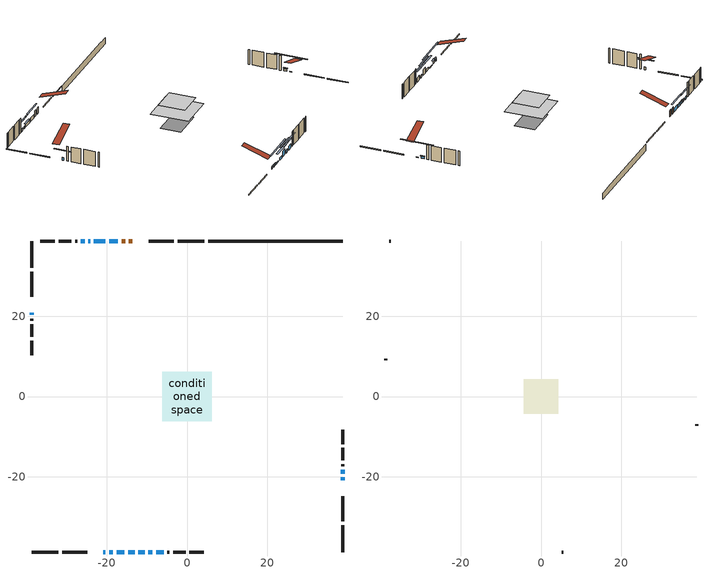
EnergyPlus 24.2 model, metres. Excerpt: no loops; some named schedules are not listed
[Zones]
conditioned space
 floor adiabatic (AdiabaticFloorConstruction): -6.12,-6.12 -6.12,6.12 6.12,6.12 6.12,-6.12 z2.66
 floor foundation (Slab1 construction): -5.11,-3.27 -5.11,3.27 5.11,3.27 5.11,-3.27 z-2.01
 wall outside (RimJoist1 construction): 4.36,38.82 -2.34,38.82 / -38.82,-38.82 -32.12,-38.82 / -38.82,38.82 -38.82,32.12 / 38.82,-38.82 38.82,-32.12 z0.22:0.52
 wall outside (RimJoist2 construction): -3.26,38.82 -9.55,38.82 / -31.19,-38.82 -24.91,-38.82 / -38.82,31.19 -38.82,24.91 / 38.82,-31.19 38.82,-24.91 z0.22:0.52
 wall outside (AdiabaticWallConstruction 1): -13.61,38.82 -14.52,38.82 / -15.45,38.82 -16.31,38.82 z0.22:2.25
 wall outside (AdiabaticWallConstruction): -17.24,38.82 -19.47,38.82 z0.22:1.39; -20.4,38.82 -23.22,38.82 / -24.14,38.82 -24.61,38.82 / -25.53,38.82 -26.5,38.82 / -38.82,20.85 -38.82,20.39 z0.22:1.08; -20.85,-38.82 -20.39,-38.82 z0.22:0.96; -19.46,-38.82 -18.52,-38.82 z0.22:1.04; 38.82,-20.85 38.82,-20.18 z0.22:0.48; -17.59,-38.82 -15.61,-38.82 z0.22:0.47; -14.68,-38.82 -13.1,-38.82 z0.22:1.03; -12.18,-38.82 -10.55,-38.82 z0.22:2.1; -9.62,-38.82 -8.66,-38.82 z0.22:1.11; -7.73,-38.82 -5.85,-38.82 z0.22:1.57; 38.82,-19.26 38.82,-18.34 z0.22:1.01
 wall outside (Wall1 construction): -27.43,38.82 -27.94,38.82 / -4.92,-38.82 -4.4,-38.82 / -38.82,19.46 -38.82,18.94 / 38.82,-17.41 38.82,-16.9 z0.22:5.1
 wall outside (Wall2 construction): -28.87,38.82 -32.03,38.82 / -3.47,-38.82 -0.31,-38.82 / -38.82,18.02 -38.82,14.86 / 38.82,-15.97 38.82,-12.81 z0.22:5.1
 wall outside (Wall3 construction): -32.96,38.82 -36.58,38.82 / 0.61,-38.82 4.23,-38.82 / -38.82,13.93 -38.82,10.31 / 38.82,-11.88 38.82,-8.26 z0.22:5.1
 wall foundation (FoundationWall1 construction): 5.29,38.82,-2.01 5.29,38.82,0.22 35.47,38.82,0.22 35.47,38.82,0.02 38.82,38.82,0.02 38.82,38.82,-2.01
 window (WindowConstruction): -17.24,38.82 -19.47,38.82 z0.22:1.39
 window (WindowConstruction 9): -20.4,38.82 -23.22,38.82 z0.22:1.08
 window (WindowConstruction 10): -20.85,-38.82 -20.39,-38.82 z0.22:0.96
 window (WindowConstruction 11): -19.46,-38.82 -18.52,-38.82 z0.22:1.03
 window (WindowConstruction 12): 38.82,-20.85 38.82,-20.19 z0.22:0.47
 window (WindowConstruction 13): -17.59,-38.82 -15.61,-38.82 z0.22:0.47
 window (WindowConstruction 1): -24.15,38.82 -24.6,38.82 z0.22:1.08
 window (WindowConstruction 2): -25.53,38.82 -26.5,38.82 z0.22:1.08
 window (WindowConstruction 3): -14.68,-38.82 -13.11,-38.82 z0.22:1.03
 window (WindowConstruction 4): -12.18,-38.82 -10.55,-38.82 z0.22:2.1
 window (WindowConstruction 5): -9.62,-38.82 -8.66,-38.82 z0.22:1.11
 window (WindowConstruction 6): -7.73,-38.82 -5.85,-38.82 z0.22:1.57
 window (WindowConstruction 7): -38.82,20.85 -38.82,20.39 z0.22:1.08
 window (WindowConstruction 8): 38.82,-19.26 38.82,-18.34 z0.22:1.01
 door (Door): -13.61,38.82 -14.52,38.82 z0.22:2.25
 door (Door 1): -15.45,38.82 -16.31,38.82 z0.22:2.25
 ceiling adiabatic (AdiabaticFloorConstruction): 6.12,-6.12 6.12,6.12 -6.12,6.12 -6.12,-6.12 z2.66
attic - vented
 floor to conditioned space (Floor1 construction Reversed): -4.29,-4.29 -4.29,4.29 4.29,4.29 4.29,-4.29 z5.1
 wall outside (Wall4 construction): -37.51,38.82 -37.89,38.82 / 5.16,-38.82 5.54,-38.82 / -38.82,9.38 -38.82,9 / 38.82,-7.33 38.82,-6.95 z0.22:5.1
 roof outside (Roof1 construction): -12.68,38.82,5.1 -12.68,30.47,7.88 -10.48,30.47,7.88 -10.48,38.82,5.1; -21.78,-38.82,5.1 -21.78,-30.47,7.88 -23.98,-30.47,7.88 -23.98,-38.82,5.1; -38.82,21.78,5.1 -30.47,21.78,7.88 -30.47,23.98,7.88 -38.82,23.98,5.1; 38.82,-21.78,5.1 30.47,-21.78,7.88 30.47,-23.98,7.88 38.82,-23.98,5.1
shading: -21.91,38.82 -14.8,38.82 -14.8,39.12 -21.91,39.12 z3.83; -23.42,38.82 -20.2,38.82 -20.2,39.23 -23.42,39.23 z1.28; -20.19,-38.82 -21.05,-38.82 -21.05,-39.23 -20.19,-39.23 z1.16; -18.32,-38.82 -19.66,-38.82 -19.66,-39.23 -18.32,-39.23 z1.23; 38.82,-15.23 38.82,-25.81 39.23,-25.81 39.23,-15.23 z5.43; -10.65,-38.82 -22.55,-38.82 -22.55,-39.12 -10.65,-39.12 z5.43; -27.05,38.82 -21.71,38.82 -21.71,39.12 -27.05,39.12 z3.52; -28.94,38.82 -23.09,38.82 -23.09,39.12 -28.94,39.12 z3.52; -10.59,-38.82 -17.2,-38.82 -17.2,-39.23 -10.59,-39.23 z3.55; -8.03,-38.82 -14.7,-38.82 -14.7,-39.12 -8.03,-39.12 z4.62; -6.16,-38.82 -12.12,-38.82 -12.12,-39.12 -6.16,-39.12 z3.61; -3.35,-38.82 -10.23,-38.82 -10.23,-39.12 -3.35,-39.12 z4.07; -38.82,17.87 -38.82,23.37 -39.12,23.37 -39.12,17.87 z3.6; 38.82,-18.16 38.82,-19.44 39.23,-19.44 39.23,-18.16 z1.19
[Building]
Building 1: Terrain=Suburbs
[Site:Location]
Timmins AP_ON: Latitude {deg}=48.57; Longitude {deg}=-81.38; Time Zone {hr}=-5; Elevation {m}=295; Keep Site Location Information=Yes
[Site:GroundTemperature:Shallow]
-4.08336, -6.83505, -7.05541, -5.74959, -0.50746, 4.71025, 9.23373, 12.0992, 12.3427, 10.0121, 5.60395, 0.54629
[Site:WaterMainsTemperature]
Calculation Method=Schedule; Temperature Schedule=mains temperature schedule
[Material] Roughness=Rough; Thermal Absorptance=0.9
Name | Thickness {m} | Conductivity {W/m-K} | Density {kg/m3} | Specific Heat {J/kg-K} | Solar Absorptance | Visible Absorptance
asphalt or fiberglass shingles | 0.00635 | 0.162714 | 1121.4 | 1465.45 | 0.4 | 0.4
ceiling loosefill ins | 0.338667 | 0.0480833 | 16.02 | 1046.75 | 0.7 | 0.7
ceiling stud and cavity | 0.1397 | 0.167731 | 65.682 | 1177.47 | 0.7 | 0.7
concrete 4.0 in. | 0.1016 | 1.803125 | 2242.8 | 837.4 | 0.7 | 0.7
concrete 8.0 in. | 0.2032 | 1.803125 | 2242.8 | 837.4 | 0.7 | 0.7
door material | 0.04445 | 0.053851 | 512.64 | 1214.23 | 0.7 | 0.7
exterior vertical ins | 0.0416097 | 0.029427 | 32.04 | 1214.23 | 0.7 | 0.7
floor covering | 0.0127 | 0.0433444 | 54.468 | 1339.84 | 0.6 | 0.6
floor rigid ins; wall rigid ins | 0.512978 | 0.029427 | 32.04 | 1214.23 | 0.7 | 0.7
floor stud and cavity | 0.1397 | 1.75129 | 37.0049 | 1207.88 | 0.7 | 0.7
furniture material conditioned space 1 | 0.1524 | 0.115458 | 640.8 | 1214.23 | 0.6 | 0.6
gypsum board | 0.0127 | 0.160291 | 801 | 837.4 | 0.6 | 0.6
gypsum board 1 | 0.0127 | 0.160291 | 801 | 837.4 | 0.7 | 0.7
osb sheathing 0.5 in. | 0.0127 | 0.115458 | 512.64 | 1214.23 | 0.7 | 0.7
osb sheathing 0.75 in. | 0.01905 | 0.115458 | 512.64 | 1214.23 | 0.7 | 0.7
osb sheathing 2.0 in. | 0.0508 | 0.115458 | 512.64 | 1214.23 | 0.7 | 0.7
rim joist stud and cavity | 0.0508 | 0.0451784 | 125.044 | 1163.47 | 0.6 | 0.6
rim joist stud and cavity 1 | 0.0508 | 0.044277 | 125.044 | 1163.47 | 0.6 | 0.6
wall stud and cavity | 0.1397 | 0.0968724 | 139.0536 | 1170.24 | 0.7 | 0.7
wall stud and cavity 1 | 0.1397 | 0.0940029 | 139.0536 | 1170.24 | 0.7 | 0.7
wall stud and cavity 2 | 0.1397 | 0.0942262 | 139.0536 | 1170.24 | 0.7 | 0.7
wall stud and cavity 3 | 0.0889 | 6.1454 | 50.32683 | 1063.81 | 0.6 | 0.6
wall stud and cavity 4 | 0.0889 | 0.380278 | 52.3479 | 1209.89 | 0.7 | 0.7
wall stud and cavity 5 | 0.0889 | 0.391764 | 83.0341 | 1211.67 | 0.7 | 0.7
wood siding | 0.0254 | 0.102417 | 544.68 | 1172.36 | 0.4 | 0.4
wood siding 1 | 0.00254 | 0.102417 | 544.68 | 1172.36 | 0.4 | 0.4
wood siding 2; wood siding 3; wood siding 4 | 0.0254 | 0.102417 | 544.68 | 1172.36 | 0.7 | 0.7
[WindowMaterial:SimpleGlazingSystem]
Name | U-Factor {W/m2-K} | Solar Heat Gain Coefficient
WindowMaterial | 1.94585 | 0.59
WindowMaterial 1 | 2.19057 | 0.42
WindowMaterial 10 | 2.140606 | 0.47
WindowMaterial 11 | 2.71636 | 0.29
WindowMaterial 2 | 2.056 | 0.52
WindowMaterial 3 | 2.06225 | 0.52
WindowMaterial 4 | 3.38636 | 0.63
WindowMaterial 5 | 2.052597 | 0.52
WindowMaterial 6 | 2.17354 | 0.57
WindowMaterial 7 | 2.14969 | 0.46
WindowMaterial 8 | 2.13322 | 0.47
WindowMaterial 9 | 2.20761 | 0.41
[Construction]
AdiabaticFloorConstruction: floor stud and cavity, floor rigid ins, osb sheathing 0.75 in., floor covering
AdiabaticWallConstruction: wood siding 3, wall rigid ins, wall stud and cavity 4, gypsum board
AdiabaticWallConstruction 1: wood siding 4, wall rigid ins, wall stud and cavity 4, gypsum board
Door; Door 1: door material
Floor1 construction Reversed: gypsum board, ceiling stud and cavity, ceiling loosefill ins
FoundationWall1 construction: concrete 8.0 in., gypsum board 1
furniture construction conditioned space 1: furniture material conditioned space 1
PartitionWallConstruction: gypsum board, wall stud and cavity 5, gypsum board
RimJoist1 construction: wood siding 2, osb sheathing 2.0 in., rim joist stud and cavity
RimJoist2 construction: wood siding 2, osb sheathing 2.0 in., rim joist stud and cavity 1
Roof1 construction: asphalt or fiberglass shingles
Slab1 construction: concrete 4.0 in.
Wall1 construction: wood siding, osb sheathing 0.5 in., wall stud and cavity, gypsum board
Wall2 construction: wood siding, osb sheathing 0.5 in., wall stud and cavity 1, gypsum board
Wall3 construction: wood siding, osb sheathing 0.5 in., wall stud and cavity 2, gypsum board
Wall4 construction: wood siding 1, wall stud and cavity 3
WindowConstruction: WindowMaterial
WindowConstruction 1; WindowConstruction 7: WindowMaterial 1
WindowConstruction 10: WindowMaterial 9
WindowConstruction 11: WindowMaterial 10
WindowConstruction 12; WindowConstruction 13: WindowMaterial 11
WindowConstruction 2: WindowMaterial 2
WindowConstruction 3: WindowMaterial 3
WindowConstruction 4: WindowMaterial 4
WindowConstruction 5: WindowMaterial 5
WindowConstruction 6: WindowMaterial 6
WindowConstruction 8: WindowMaterial 7
WindowConstruction 9: WindowMaterial 8
[Zone] Multiplier=1; Part of Total Floor Area=Yes
Name | Volume {m3}
attic - vented | 33.2651
conditioned space | 539.9
[Space]
Name | Zone | Volume {m3}
attic - vented 1 | attic - vented | 33.2651
conditioned space 1 | conditioned space | 539.9
[ZoneInfiltration:EffectiveLeakageArea]
infil attic - vented 1: Zone or Space=attic - vented 1; Schedule=Always On Discrete; Effective Air Leakage Area {cm2}=2675.64; Stack Coefficient=0.000532785; Wind Coefficient=1.55954e-05
[ZoneMixing]
whole house fan mix: Zone or Space=attic - vented; Schedule=Always On Continuous; Design Flow Rate Calculation Method=Flow/Zone; Design Flow Rate {m3/s}=0; Source Zone or Space=conditioned space
[SurfaceProperty:ExposedFoundationPerimeter]
Slab1: Exposed Perimeter Calculation Method=TotalExposedPerimeter; Total Exposed Perimeter {m}=33.529
[InternalMass] Zone or ZoneList=conditioned space; Space or SpaceList=conditioned space 1
Name | Construction | Surface Area {m2}
furniture mass conditioned space 1 | furniture construction conditioned space 1 | 86.7603
partition wall mass | PartitionWallConstruction | 216.901
[Lights]
interior lighting: Zone or ZoneList or Space or SpaceList=conditioned space 1; Schedule=interior lighting schedule; Design Level Calculation Method=LightingLevel; Lighting Level {W}=343.2; Return Air Fraction=0; Fraction Radiant=0.6; Fraction Visible=0.2; Fraction Replaceable=1
[People]
occupants: Zone or ZoneList or Space or SpaceList=conditioned space 1; Number of People Schedule=occupants schedule; Number of People Calculation Method=People; Number of People=3; Fraction Radiant=0.314171; Sensible Heat Fraction=0.56303; Activity Level Schedule=occupants activity schedule; Carbon Dioxide Generation Rate {m3/s-W}=0; Enable ASHRAE 55 Comfort Warnings=No; Mean Radiant Temperature Calculation Type=EnclosureAveraged
[ElectricEquipment] Zone or ZoneList or Space or SpaceList=conditioned space 1; Design Level Calculation Method=EquipmentLevel
Name | Schedule | Design Level {W} | Fraction Latent | Fraction Radiant | Fraction Lost
clothes dryer | clothes dryer schedule | 140.772 | 0.015 | 0.081 | 0.85
clothes washer | clothes washer schedule | 32.1985 | 0.03 | 0.162 | 0.7
cooking range | cooking range schedule | 215.147 | 0.08 | 0.432 | 0.2
dishwasher | dishwasher schedule | 66.8632 | 0.3 | 0.18 | 0.4
fridge | fridge schedule | 72.9452 | 0 | 0.6 | 0
mech vent bath fan 0 | mech vent bath fan 0 schedule | 50.2 | 0 | 0 | 1
mech vent bath fan 1 | mech vent bath fan 1 schedule | 50.2 | 0 | 0 | 1
mech vent house fan | mech vent house fan schedule | 0 | 0 | 0 | 1
mech vent house fan cfis | mech vent house fan cfis schedule | 0 | 0 | 0 | 0
misc plug loads | misc plug loads schedule | 494.7 | 0.045 | 0.513 | 0.1
whole house fan | Always On Discrete | 0 | 0 | 0 | 1
[OtherEquipment] Zone or ZoneList or Space or SpaceList=conditioned space 1; Design Level Calculation Method=EquipmentLevel
Name | Fuel Type | Schedule | Design Level {W} | Fraction Latent | Fraction Radiant | Fraction Lost
clothes dryer 1 | Electricity | clothes dryer schedule | 0 | 0.015 | 0.081 | 0.85
cooking range 1 | Electricity | cooking range schedule | 0 | 0.08 | 0.432 | 0.2
general water use latent | None | general water use schedule | 62.594 | 1 | 0 | 0
general water use sensible | None | general water use schedule | -61.6891 | 0 | 0.6 | 0
mech vent house fan latent load | None | Always On Discrete | 0 | 1 | 0 | 0
mech vent house fan sensible load | None | Always On Discrete | 0 | 0 | 0 | 0
water heater energy adjustment1 | NaturalGas | Always On Discrete | 0.01 | 0 | 0 | 1
[ZoneInfiltration:DesignFlowRate] Zone or ZoneList or Space or SpaceList=conditioned space 1; Schedule=Always On Discrete; Design Flow Rate Calculation Method=Flow/Zone; Design Flow Rate {m3/s}=0
infil flow; natural vent flow; whole house fan flow
[Foundation:Kiva]
Foundation Kiva 1: Initial Indoor Air Temperature {C}=18; Wall Height Above Grade {m}=0.220005; Wall Depth Below Slab {m}=0.2032; Custom Block Material Name 1=exterior vertical ins; Custom Block Depth 1 {m}=2.23001; Custom Block X Position 1 {m}=0.2159; Custom Block Z Position 1 {m}=0
[Foundation:Kiva:Settings]
Soil Conductivity {W/m-K}=0.849921; Soil Density {kg/m3}=1842.3; Soil Specific Heat {J/kg-K}=418.7; Ground Solar Absorptivity=0.9; Ground Thermal Absorptivity=0.9; Ground Surface Roughness {m}=0.03; Far-Field Width {m}=40; Deep-Ground Boundary Condition=ZeroFlux; Deep-Ground Depth {m}=40; Minimum Cell Dimension {m}=0.2; Maximum Cell Growth Coefficient=3; Simulation Timestep=Timestep
[Exterior:Lights]
exterior lighting: Schedule=exterior lighting schedule; Design Level {W}=75.6
[Schedule:Constant]
Name | Hourly Value
Always On Continuous; mech vent house fan schedule; mech vent house fan cfis schedule; Always On Discrete | 1
occupants activity schedule | 117.228
fridge schedule | 0
[Schedule:Week:Daily]
interior lighting schedule Week Rule - Jan1-Jan27: interior lighting schedule day, interior lighting schedule day, interior lighting schedule day, interior lighting schedule day, interior lighting schedule day, interior lighting schedule day, interior lighting schedule day, interior lighting schedule default day, interior lighting schedule default day, interior lighting schedule default day, interior lighting schedule default day, interior lighting schedule default day
interior lighting schedule Week Rule - Jan28-Feb3: interior lighting schedule day, interior lighting schedule day, interior lighting schedule day, interior lighting schedule day, interior lighting schedule day 1, interior lighting schedule day 1, interior lighting schedule day 1, interior lighting schedule default day, interior lighting schedule default day, interior lighting schedule default day, interior lighting schedule default day, interior lighting schedule default day
interior lighting schedule Week Rule - Feb4-Feb24: interior lighting schedule day 1, interior lighting schedule day 1, interior lighting schedule day 1, interior lighting schedule day 1, interior lighting schedule day 1, interior lighting schedule day 1, interior lighting schedule day 1, interior lighting schedule default day, interior lighting schedule default day, interior lighting schedule default day, interior lighting schedule default day, interior lighting schedule default day
interior lighting schedule Week Rule - Feb25-Mar3: interior lighting schedule day 1, interior lighting schedule day 1, interior lighting schedule day 1, interior lighting schedule day 1, interior lighting schedule day 2, interior lighting schedule day 2, interior lighting schedule day 2, interior lighting schedule default day, interior lighting schedule default day, interior lighting schedule default day, interior lighting schedule default day, interior lighting schedule default day
interior lighting schedule Week Rule - Mar4-Mar31: interior lighting schedule day 2, interior lighting schedule day 2, interior lighting schedule day 2, interior lighting schedule day 2, interior lighting schedule day 2, interior lighting schedule day 2, interior lighting schedule day 2, interior lighting schedule default day, interior lighting schedule default day, interior lighting schedule default day, interior lighting schedule default day, interior lighting schedule default day
interior lighting schedule Week Rule - Apr1-Apr28: interior lighting schedule day 3, interior lighting schedule day 3, interior lighting schedule day 3, interior lighting schedule day 3, interior lighting schedule day 3, interior lighting schedule day 3, interior lighting schedule day 3, interior lighting schedule default day, interior lighting schedule default day, interior lighting schedule default day, interior lighting schedule default day, interior lighting schedule default day
interior lighting schedule Week Rule - Apr29-May5: interior lighting schedule day 3, interior lighting schedule day 3, interior lighting schedule day 4, interior lighting schedule day 4, interior lighting schedule day 4, interior lighting schedule day 4, interior lighting schedule day 4, interior lighting schedule default day, interior lighting schedule default day, interior lighting schedule default day, interior lighting schedule default day, interior lighting schedule default day
interior lighting schedule Week Rule - May6-May26: interior lighting schedule day 4, interior lighting schedule day 4, interior lighting schedule day 4, interior lighting schedule day 4, interior lighting schedule day 4, interior lighting schedule day 4, interior lighting schedule day 4, interior lighting schedule default day, interior lighting schedule default day, interior lighting schedule default day, interior lighting schedule default day, interior lighting schedule default day
interior lighting schedule Week Rule - May27-Jun2: interior lighting schedule day 4, interior lighting schedule day 4, interior lighting schedule day 4, interior lighting schedule day 4, interior lighting schedule day 4, interior lighting schedule day 5, interior lighting schedule day 5, interior lighting schedule default day, interior lighting schedule default day, interior lighting schedule default day, interior lighting schedule default day, interior lighting schedule default day
interior lighting schedule Week Rule - Jun3-Jun30: interior lighting schedule day 5, interior lighting schedule day 5, interior lighting schedule day 5, interior lighting schedule day 5, interior lighting schedule day 5, interior lighting schedule day 5, interior lighting schedule day 5, interior lighting schedule default day, interior lighting schedule default day, interior lighting schedule default day, interior lighting schedule default day, interior lighting schedule default day
interior lighting schedule Week Rule - Jul1-Jul28: interior lighting schedule day 6, interior lighting schedule day 6, interior lighting schedule day 6, interior lighting schedule day 6, interior lighting schedule day 6, interior lighting schedule day 6, interior lighting schedule day 6, interior lighting schedule default day, interior lighting schedule default day, interior lighting schedule default day, interior lighting schedule default day, interior lighting schedule default day
interior lighting schedule Week Rule - Jul29-Aug4: interior lighting schedule day 6, interior lighting schedule day 6, interior lighting schedule day 6, interior lighting schedule day 7, interior lighting schedule day 7, interior lighting schedule day 7, interior lighting schedule day 7, interior lighting schedule default day, interior lighting schedule default day, interior lighting schedule default day, interior lighting schedule default day, interior lighting schedule default day
interior lighting schedule Week Rule - Aug5-Aug25: interior lighting schedule day 7, interior lighting schedule day 7, interior lighting schedule day 7, interior lighting schedule day 7, interior lighting schedule day 7, interior lighting schedule day 7, interior lighting schedule day 7, interior lighting schedule default day, interior lighting schedule default day, interior lighting schedule default day, interior lighting schedule default day, interior lighting schedule default day
interior lighting schedule Week Rule - Aug26-Sep1: interior lighting schedule day 7, interior lighting schedule day 7, interior lighting schedule day 7, interior lighting schedule day 7, interior lighting schedule day 7, interior lighting schedule day 7, interior lighting schedule day 8, interior lighting schedule default day, interior lighting schedule default day, interior lighting schedule default day, interior lighting schedule default day, interior lighting schedule default day
interior lighting schedule Week Rule - Sep2-Sep29: interior lighting schedule day 8, interior lighting schedule day 8, interior lighting schedule day 8, interior lighting schedule day 8, interior lighting schedule day 8, interior lighting schedule day 8, interior lighting schedule day 8, interior lighting schedule default day, interior lighting schedule default day, interior lighting schedule default day, interior lighting schedule default day, interior lighting schedule default day
interior lighting schedule Week Rule - Sep30-Oct6: interior lighting schedule day 8, interior lighting schedule day 9, interior lighting schedule day 9, interior lighting schedule day 9, interior lighting schedule day 9, interior lighting schedule day 9, interior lighting schedule day 9, interior lighting schedule default day, interior lighting schedule default day, interior lighting schedule default day, interior lighting schedule default day, interior lighting schedule default day
interior lighting schedule Week Rule - Oct7-Oct27: interior lighting schedule day 9, interior lighting schedule day 9, interior lighting schedule day 9, interior lighting schedule day 9, interior lighting schedule day 9, interior lighting schedule day 9, interior lighting schedule day 9, interior lighting schedule default day, interior lighting schedule default day, interior lighting schedule default day, interior lighting schedule default day, interior lighting schedule default day
interior lighting schedule Week Rule - Oct28-Nov3: interior lighting schedule day 9, interior lighting schedule day 9, interior lighting schedule day 9, interior lighting schedule day 9, interior lighting schedule day 10, interior lighting schedule day 10, interior lighting schedule day 10, interior lighting schedule default day, interior lighting schedule default day, interior lighting schedule default day, interior lighting schedule default day, interior lighting schedule default day
interior lighting schedule Week Rule - Nov4-Nov24: interior lighting schedule day 10, interior lighting schedule day 10, interior lighting schedule day 10, interior lighting schedule day 10, interior lighting schedule day 10, interior lighting schedule day 10, interior lighting schedule day 10, interior lighting schedule default day, interior lighting schedule default day, interior lighting schedule default day, interior lighting schedule default day, interior lighting schedule default day
interior lighting schedule Week Rule - Nov25-Dec1: interior lighting schedule day 10, interior lighting schedule day 10, interior lighting schedule day 10, interior lighting schedule day 10, interior lighting schedule day 10, interior lighting schedule day 10, interior lighting schedule day 11, interior lighting schedule default day, interior lighting schedule default day, interior lighting schedule default day, interior lighting schedule default day, interior lighting schedule default day
interior lighting schedule Week Rule - Dec2-Dec31: interior lighting schedule day 11, interior lighting schedule day 11, interior lighting schedule day 11, interior lighting schedule day 11, interior lighting schedule day 11, interior lighting schedule day 11, interior lighting schedule day 11, interior lighting schedule default day, interior lighting schedule default day, interior lighting schedule default day, interior lighting schedule default day, interior lighting schedule default day
occupants schedule Week Rule - Jan1-Dec31: occupants schedule day, occupants schedule day, occupants schedule day, occupants schedule day, occupants schedule day, occupants schedule day, occupants schedule day, occupants schedule default day, occupants schedule default day, occupants schedule default day, occupants schedule default day, occupants schedule default day
clothes dryer schedule Week Rule - Jan1-Dec31: clothes dryer schedule day, clothes dryer schedule day, clothes dryer schedule day, clothes dryer schedule day, clothes dryer schedule day, clothes dryer schedule day, clothes dryer schedule day, clothes dryer schedule default day, clothes dryer schedule default day, clothes dryer schedule default day, clothes dryer schedule default day, clothes dryer schedule default day
clothes washer schedule Week Rule - Jan1-Dec31: clothes washer schedule day, clothes washer schedule day, clothes washer schedule day, clothes washer schedule day, clothes washer schedule day, clothes washer schedule day, clothes washer schedule day, clothes washer schedule default day, clothes washer schedule default day, clothes washer schedule default day, clothes washer schedule default day, clothes washer schedule default day
cooking range schedule Week Rule - Jan1-Dec31: cooking range schedule day, cooking range schedule day, cooking range schedule day, cooking range schedule day, cooking range schedule day, cooking range schedule day, cooking range schedule day, cooking range schedule default day, cooking range schedule default day, cooking range schedule default day, cooking range schedule default day, cooking range schedule default day
dishwasher schedule Week Rule - Jan1-Dec31: dishwasher schedule day, dishwasher schedule day, dishwasher schedule day, dishwasher schedule day, dishwasher schedule day, dishwasher schedule day, dishwasher schedule day, dishwasher schedule default day, dishwasher schedule default day, dishwasher schedule default day, dishwasher schedule default day, dishwasher schedule default day
mech vent bath fan 0 schedule Week Rule - Jan1-Dec31: mech vent bath fan 0 schedule day, mech vent bath fan 0 schedule day, mech vent bath fan 0 schedule day, mech vent bath fan 0 schedule day, mech vent bath fan 0 schedule day, mech vent bath fan 0 schedule day, mech vent bath fan 0 schedule day, mech vent bath fan 0 schedule default day, mech vent bath fan 0 schedule default day, mech vent bath fan 0 schedule default day, mech vent bath fan 0 schedule default day, mech vent bath fan 0 schedule default day
mech vent bath fan 1 schedule Week Rule - Jan1-Dec31: mech vent bath fan 1 schedule day, mech vent bath fan 1 schedule day, mech vent bath fan 1 schedule day, mech vent bath fan 1 schedule day, mech vent bath fan 1 schedule day, mech vent bath fan 1 schedule day, mech vent bath fan 1 schedule day, mech vent bath fan 1 schedule default day, mech vent bath fan 1 schedule default day, mech vent bath fan 1 schedule default day, mech vent bath fan 1 schedule default day, mech vent bath fan 1 schedule default day
misc plug loads schedule Week Rule - Jan1-Dec31: misc plug loads schedule day, misc plug loads schedule day, misc plug loads schedule day, misc plug loads schedule day, misc plug loads schedule day, misc plug loads schedule day, misc plug loads schedule day, misc plug loads schedule default day, misc plug loads schedule default day, misc plug loads schedule default day, misc plug loads schedule default day, misc plug loads schedule default day
general water use schedule Week Rule - Jan1-Dec31: general water use schedule day, general water use schedule day, general water use schedule day, general water use schedule day, general water use schedule day, general water use schedule day, general water use schedule day, general water use schedule default day, general water use schedule default day, general water use schedule default day, general water use schedule default day, general water use schedule default day
exterior lighting schedule Week Rule - Jan1-Jan27: exterior lighting schedule day, exterior lighting schedule day, exterior lighting schedule day, exterior lighting schedule day, exterior lighting schedule day, exterior lighting schedule day, exterior lighting schedule day, exterior lighting schedule default day, exterior lighting schedule default day, exterior lighting schedule default day, exterior lighting schedule default day, exterior lighting schedule default day
exterior lighting schedule Week Rule - Jan28-Feb3: exterior lighting schedule day, exterior lighting schedule day, exterior lighting schedule day, exterior lighting schedule day, exterior lighting schedule day 1, exterior lighting schedule day 1, exterior lighting schedule day 1, exterior lighting schedule default day, exterior lighting schedule default day, exterior lighting schedule default day, exterior lighting schedule default day, exterior lighting schedule default day
exterior lighting schedule Week Rule - Feb4-Feb24: exterior lighting schedule day 1, exterior lighting schedule day 1, exterior lighting schedule day 1, exterior lighting schedule day 1, exterior lighting schedule day 1, exterior lighting schedule day 1, exterior lighting schedule day 1, exterior lighting schedule default day, exterior lighting schedule default day, exterior lighting schedule default day, exterior lighting schedule default day, exterior lighting schedule default day
exterior lighting schedule Week Rule - Feb25-Mar3: exterior lighting schedule day 1, exterior lighting schedule day 1, exterior lighting schedule day 1, exterior lighting schedule day 1, exterior lighting schedule day 2, exterior lighting schedule day 2, exterior lighting schedule day 2, exterior lighting schedule default day, exterior lighting schedule default day, exterior lighting schedule default day, exterior lighting schedule default day, exterior lighting schedule default day
exterior lighting schedule Week Rule - Mar4-Mar31: exterior lighting schedule day 2, exterior lighting schedule day 2, exterior lighting schedule day 2, exterior lighting schedule day 2, exterior lighting schedule day 2, exterior lighting schedule day 2, exterior lighting schedule day 2, exterior lighting schedule default day, exterior lighting schedule default day, exterior lighting schedule default day, exterior lighting schedule default day, exterior lighting schedule default day
exterior lighting schedule Week Rule - Apr1-Apr28: exterior lighting schedule day 3, exterior lighting schedule day 3, exterior lighting schedule day 3, exterior lighting schedule day 3, exterior lighting schedule day 3, exterior lighting schedule day 3, exterior lighting schedule day 3, exterior lighting schedule default day, exterior lighting schedule default day, exterior lighting schedule default day, exterior lighting schedule default day, exterior lighting schedule default day
exterior lighting schedule Week Rule - Apr29-May5: exterior lighting schedule day 3, exterior lighting schedule day 3, exterior lighting schedule day 4, exterior lighting schedule day 4, exterior lighting schedule day 4, exterior lighting schedule day 4, exterior lighting schedule day 4, exterior lighting schedule default day, exterior lighting schedule default day, exterior lighting schedule default day, exterior lighting schedule default day, exterior lighting schedule default day
exterior lighting schedule Week Rule - May6-May26: exterior lighting schedule day 4, exterior lighting schedule day 4, exterior lighting schedule day 4, exterior lighting schedule day 4, exterior lighting schedule day 4, exterior lighting schedule day 4, exterior lighting schedule day 4, exterior lighting schedule default day, exterior lighting schedule default day, exterior lighting schedule default day, exterior lighting schedule default day, exterior lighting schedule default day
exterior lighting schedule Week Rule - May27-Jun2: exterior lighting schedule day 4, exterior lighting schedule day 4, exterior lighting schedule day 4, exterior lighting schedule day 4, exterior lighting schedule day 4, exterior lighting schedule day 5, exterior lighting schedule day 5, exterior lighting schedule default day, exterior lighting schedule default day, exterior lighting schedule default day, exterior lighting schedule default day, exterior lighting schedule default day
exterior lighting schedule Week Rule - Jun3-Jun30: exterior lighting schedule day 5, exterior lighting schedule day 5, exterior lighting schedule day 5, exterior lighting schedule day 5, exterior lighting schedule day 5, exterior lighting schedule day 5, exterior lighting schedule day 5, exterior lighting schedule default day, exterior lighting schedule default day, exterior lighting schedule default day, exterior lighting schedule default day, exterior lighting schedule default day
exterior lighting schedule Week Rule - Jul1-Jul28: exterior lighting schedule day 6, exterior lighting schedule day 6, exterior lighting schedule day 6, exterior lighting schedule day 6, exterior lighting schedule day 6, exterior lighting schedule day 6, exterior lighting schedule day 6, exterior lighting schedule default day, exterior lighting schedule default day, exterior lighting schedule default day, exterior lighting schedule default day, exterior lighting schedule default day
exterior lighting schedule Week Rule - Jul29-Aug4: exterior lighting schedule day 6, exterior lighting schedule day 6, exterior lighting schedule day 6, exterior lighting schedule day 7, exterior lighting schedule day 7, exterior lighting schedule day 7, exterior lighting schedule day 7, exterior lighting schedule default day, exterior lighting schedule default day, exterior lighting schedule default day, exterior lighting schedule default day, exterior lighting schedule default day
exterior lighting schedule Week Rule - Aug5-Aug25: exterior lighting schedule day 7, exterior lighting schedule day 7, exterior lighting schedule day 7, exterior lighting schedule day 7, exterior lighting schedule day 7, exterior lighting schedule day 7, exterior lighting schedule day 7, exterior lighting schedule default day, exterior lighting schedule default day, exterior lighting schedule default day, exterior lighting schedule default day, exterior lighting schedule default day
exterior lighting schedule Week Rule - Aug26-Sep1: exterior lighting schedule day 7, exterior lighting schedule day 7, exterior lighting schedule day 7, exterior lighting schedule day 7, exterior lighting schedule day 7, exterior lighting schedule day 7, exterior lighting schedule day 8, exterior lighting schedule default day, exterior lighting schedule default day, exterior lighting schedule default day, exterior lighting schedule default day, exterior lighting schedule default day
[Schedule:Year]
interior lighting schedule: interior lighting schedule Week Rule - Jan1-Jan27, 1, 1, 1, 27, interior lighting schedule Week Rule - Jan28-Feb3, 1, 28, 2, 3, interior lighting schedule Week Rule - Feb4-Feb24, 2, 4, 2, 24, interior lighting schedule Week Rule - Feb25-Mar3, 2, 25, 3, 3, interior lighting schedule Week Rule - Mar4-Mar31, 3, 4, 3, 31, interior lighting schedule Week Rule - Apr1-Apr28, 4, 1, 4, 28, interior lighting schedule Week Rule - Apr29-May5, 4, 29, 5, 5, interior lighting schedule Week Rule - May6-May26, 5, 6, 5, 26, interior lighting schedule Week Rule - May27-Jun2, 5, 27, 6, 2, interior lighting schedule Week Rule - Jun3-Jun30, 6, 3, 6, 30, interior lighting schedule Week Rule - Jul1-Jul28, 7, 1, 7, 28, interior lighting schedule Week Rule - Jul29-Aug4, 7, 29, 8, 4, interior lighting schedule Week Rule - Aug5-Aug25, 8, 5, 8, 25, interior lighting schedule Week Rule - Aug26-Sep1, 8, 26, 9, 1, interior lighting schedule Week Rule - Sep2-Sep29, 9, 2, 9, 29, interior lighting schedule Week Rule - Sep30-Oct6, 9, 30, 10, 6, interior lighting schedule Week Rule - Oct7-Oct27, 10, 7, 10, 27, interior lighting schedule Week Rule - Oct28-Nov3, 10, 28, 11, 3, interior lighting schedule Week Rule - Nov4-Nov24, 11, 4, 11, 24, interior lighting schedule Week Rule - Nov25-Dec1, 11, 25, 12, 1, interior lighting schedule Week Rule - Dec2-Dec31, 12, 2, 12, 31
occupants schedule: occupants schedule Week Rule - Jan1-Dec31, 1, 1, 12, 31
clothes dryer schedule: clothes dryer schedule Week Rule - Jan1-Dec31, 1, 1, 12, 31
clothes washer schedule: clothes washer schedule Week Rule - Jan1-Dec31, 1, 1, 12, 31
cooking range schedule: cooking range schedule Week Rule - Jan1-Dec31, 1, 1, 12, 31
dishwasher schedule: dishwasher schedule Week Rule - Jan1-Dec31, 1, 1, 12, 31
mech vent bath fan 0 schedule: mech vent bath fan 0 schedule Week Rule - Jan1-Dec31, 1, 1, 12, 31
mech vent bath fan 1 schedule: mech vent bath fan 1 schedule Week Rule - Jan1-Dec31, 1, 1, 12, 31
misc plug loads schedule: misc plug loads schedule Week Rule - Jan1-Dec31, 1, 1, 12, 31
general water use schedule: general water use schedule Week Rule - Jan1-Dec31, 1, 1, 12, 31
exterior lighting schedule: exterior lighting schedule Week Rule - Jan1-Jan27, 1, 1, 1, 27, exterior lighting schedule Week Rule - Jan28-Feb3, 1, 28, 2, 3, exterior lighting schedule Week Rule - Feb4-Feb24, 2, 4, 2, 24, exterior lighting schedule Week Rule - Feb25-Mar3, 2, 25, 3, 3, exterior lighting schedule Week Rule - Mar4-Mar31, 3, 4, 3, 31, exterior lighting schedule Week Rule - Apr1-Apr28, 4, 1, 4, 28, exterior lighting schedule Week Rule - Apr29-May5, 4, 29, 5, 5, exterior lighting schedule Week Rule - May6-May26, 5, 6, 5, 26, exterior lighting schedule Week Rule - May27-Jun2, 5, 27, 6, 2, exterior lighting schedule Week Rule - Jun3-Jun30, 6, 3, 6, 30, exterior lighting schedule Week Rule - Jul1-Jul28, 7, 1, 7, 28, exterior lighting schedule Week Rule - Jul29-Aug4, 7, 29, 8, 4, exterior lighting schedule Week Rule - Aug5-Aug25, 8, 5, 8, 25, exterior lighting schedule Week Rule - Aug26-Sep1, 8, 26, 9, 1, exterior lighting schedule Week Rule - Sep2-Sep29, 9, 2, 9, 29, exterior lighting schedule Week Rule - Sep30-Oct6, 9, 30, 10, 6, exterior lighting schedule Week Rule - Oct7-Oct27, 10, 7, 10, 27, exterior lighting schedule Week Rule - Oct28-Nov3, 10, 28, 11, 3, exterior lighting schedule Week Rule - Nov4-Nov24, 11, 4, 11, 24, exterior lighting schedule Week Rule - Nov25-Dec1, 11, 25, 12, 1, exterior lighting schedule Week Rule - Dec2-Dec31, 12, 2, 12, 31
[Schedule:Compact]
mains temperature schedule: Through: 01/01, For: AllDays, Until: 24:00, 2.53056, Through: 01/02, For: AllDays, Until: 24:00, 2.44778, Through: 01/03, For: AllDays, Until: 24:00, 2.36611, Through: 01/04, For: AllDays, Until: 24:00, 2.28556, Through: 01/05, For: AllDays, Until: 24:00, 2.20611, Through: 01/06, For: AllDays, Until: 24:00, 2.12778, Through: 01/07, For: AllDays, Until: 24:00, 2.05056, Through: 01/08, For: AllDays, Until: 24:00, 1.97444, Through: 01/09, For: AllDays, Until: 24:00, 1.89889, Through: 01/10, For: AllDays, Until: 24:00, 1.825, Through: 01/11, For: AllDays, Until: 24:00, 1.75222, Through: 01/12, For: AllDays, Until: 24:00, 1.68056, Through: 01/13, For: AllDays, Until: 24:00, 1.61056, Through: 01/14, For: AllDays, Until: 24:00, 1.54167, Through: 01/15, For: AllDays, Until: 24:00, 1.47333, Through: 01/16, For: AllDays, Until: 24:00, 1.40722, Through: 01/17, For: AllDays, Until: 24:00, 1.34167, Through: 01/18, For: AllDays, Until: 24:00, 1.27778, Through: 01/19, For: AllDays, Until: 24:00, 1.21556, Through: 01/20, For: AllDays, Until: 24:00, 1.15444, Through: 01/21, For: AllDays, Until: 24:00, 1.09444, Through: 01/22, For: AllDays, Until: 24:00, 1.03611, Through: 01/23, For: AllDays, Until: 24:00, 0.978889, Through: 01/24, For: AllDays, Until: 24:00, 0.923333, Through: 01/25, For: AllDays, Until: 24:00, 0.869444, Through: 01/26, For: AllDays, Until: 24:00, 0.816667, Through: 01/27, For: AllDays, Until: 24:00, 0.765556, Through: 01/28, For: AllDays, Until: 24:00, 0.715556, Through: 01/29, For: AllDays, Until: 24:00, 0.667778, Through: 01/30, For: AllDays, Until: 24:00, 0.621111, Through: 01/31, For: AllDays, Until: 24:00, 0.576111, Through: 02/01, For: AllDays, Until: 24:00, 0.532222, Through: 02/02, For: AllDays, Until: 24:00, 0.490556, Through: 02/03, For: AllDays, Until: 24:00, 0.45, Through: 02/04, For: AllDays, Until: 24:00, 0.411111, Through: 02/05, For: AllDays, Until: 24:00, 0.373889, Through: 02/06, For: AllDays, Until: 24:00, 0.338333, Through: 02/07, For: AllDays, Until: 24:00, 0.304444, Through: 02/08, For: AllDays, Until: 24:00, 0.272222, Through: 02/09, For: AllDays, Until: 24:00, 0.241667, Through: 02/10, For: AllDays, Until: 24:00, 0.212222, Through: 02/11, For: AllDays, Until: 24:00, 0.185, Through: 02/12, For: AllDays, Until: 24:00, 0.159444, Through: 02/13, For: AllDays, Until: 24:00, 0.135556, Through: 02/14, For: AllDays, Until: 24:00, 0.112778, Through: 02/15, For: AllDays, Until: 24:00, 0.0922222, Through: 02/16, For: AllDays, Until: 24:00, 0.0733333, Through: 02/17, For: AllDays, Until: 24:00, 0.0561111, Through: 02/18, For: AllDays, Until: 24:00, 0.0405556, Through: 02/19, For: AllDays, Until: 24:00, 0.0266667, Through: 02/20, For: AllDays, Until: 24:00, 0.0144444, Through: 02/21, For: AllDays, Until: 24:00, 0.00444444, Through: 02/22, For: AllDays, Until: 24:00, 0, Through: 02/23, For: AllDays, Until: 24:00, 0, Through: 02/24, For: AllDays, Until: 24:00, 0, Through: 02/25, For: AllDays, Until: 24:00, 0, Through: 02/26, For: AllDays, Until: 24:00, 0, Through: 02/27, For: AllDays, Until: 24:00, 0, Through: 02/28, For: AllDays, Until: 24:00, 0, Through: 03/01, For: AllDays, Until: 24:00, 0, Through: 03/02, For: AllDays, Until: 24:00, 0, Through: 03/03, For: AllDays, Until: 24:00, 0, Through: 03/04, For: AllDays, Until: 24:00, 0.00388889, Through: 03/05, For: AllDays, Until: 24:00, 0.0138889, Through: 03/06, For: AllDays, Until: 24:00, 0.0261111, Through: 03/07, For: AllDays, Until: 24:00, 0.04, Through: 03/08, For: AllDays, Until: 24:00, 0.0555556, Through: 03/09, For: AllDays, Until: 24:00, 0.0727778, Through: 03/10, For: AllDays, Until: 24:00, 0.0916667, Through: 03/11, For: AllDays, Until: 24:00, 0.112222, Through: 03/12, For: AllDays, Until: 24:00, 0.134444, Through: 03/13, For: AllDays, Until: 24:00, 0.158333, Through: 03/14, For: AllDays, Until: 24:00, 0.183889, Through: 03/15, For: AllDays, Until: 24:00, 0.211111, Through: 03/16, For: AllDays, Until: 24:00, 0.24, Through: 03/17, For: AllDays, Until: 24:00, 0.270556, Through: 03/18, For: AllDays, Until: 24:00, 0.302778, Through: 03/19, For: AllDays, Until: 24:00, 0.336667, Through: 03/20, For: AllDays, Until: 24:00, 0.372222, Through: 03/21, For: AllDays, Until: 24:00, 0.409444, Through: 03/22, For: AllDays, Until: 24:00, 0.448333, Through: 03/23, For: AllDays, Until: 24:00, 0.488333, Through: 03/24, For: AllDays, Until: 24:00, 0.530556, Through: 03/25, For: AllDays, Until: 24:00, 0.573889, Through: 03/26, For: AllDays, Until: 24:00, 0.618889, Through: 03/27, For: AllDays, Until: 24:00, 0.665556, Through: 03/28, For: AllDays, Until: 24:00, 0.713333, Through: 03/29, For: AllDays, Until: 24:00, 0.763333, Through: 03/30, For: AllDays, Until: 24:00, 0.813889, Through: 03/31, For: AllDays, Until: 24:00, 0.866667, Through: 04/01, For: AllDays, Until: 24:00, 0.920556, Through: 04/02, For: AllDays, Until: 24:00, 0.976111, Through: 04/03, For: AllDays, Until: 24:00, 1.03333, Through: 04/04, For: AllDays, Until: 24:00, 1.09167, Through: 04/05, For: AllDays, Until: 24:00, 1.15111, Through: 04/06, For: AllDays, Until: 24:00, 1.21222, Through: 04/07, For: AllDays, Until: 24:00, 1.275, Through: 04/08, For: AllDays, Until: 24:00, 1.33889, Through: 04/09, For: AllDays, Until: 24:00, 1.40389, Through: 04/10, For: AllDays, Until: 24:00, 1.47056, Through: 04/11, For: AllDays, Until: 24:00, 1.53833, Through: 04/12, For: AllDays, Until: 24:00, 1.60722, Through: 04/13, For: AllDays, Until: 24:00, 1.67722, Through: 04/14, For: AllDays, Until: 24:00, 1.74889, Through: 04/15, For: AllDays, Until: 24:00, 1.82167, Through: 04/16, For: AllDays, Until: 24:00, 1.89556, Through: 04/17, For: AllDays, Until: 24:00, 1.97056, Through: 04/18, For: AllDays, Until: 24:00, 2.04667, Through: 04/19, For: AllDays, Until: 24:00, 2.12389, Through: 04/20, For: AllDays, Until: 24:00, 2.20222, Through: 04/21, For: AllDays, Until: 24:00, 2.28167, Through: 04/22, For: AllDays, Until: 24:00, 2.36222, Through: 04/23, For: AllDays, Until: 24:00, 2.44389, Through: 04/24, For: AllDays, Until: 24:00, 2.52667, Through: 04/25, For: AllDays, Until: 24:00, 2.61, Through: 04/26, For: AllDays, Until: 24:00, 2.69444, Through: 04/27, For: AllDays, Until: 24:00, 2.78, Through: 04/28, For: AllDays, Until: 24:00, 2.86611, Through: 04/29, For: AllDays, Until: 24:00, 2.95333, Through: 04/30, For: AllDays, Until: 24:00, 3.04167, Through: 05/01, For: AllDays, Until: 24:00, 3.13056, Through: 05/02, For: AllDays, Until: 24:00, 3.22, Through: 05/03, For: AllDays, Until: 24:00, 3.31056, Through: 05/04, For: AllDays, Until: 24:00, 3.40167, Through: 05/05, For: AllDays, Until: 24:00, 3.49333, Through: 05/06, For: AllDays, Until: 24:00, 3.58611, Through: 05/07, For: AllDays, Until: 24:00, 3.67889, Through: 05/08, For: AllDays, Until: 24:00, 3.77278, Through: 05/09, For: AllDays, Until: 24:00, 3.86722, Through: 05/10, For: AllDays, Until: 24:00, 3.96278, Through: 05/11, For: AllDays, Until: 24:00, 4.05833, Through: 05/12, For: AllDays, Until: 24:00, 4.15444, Through: 05/13, For: AllDays, Until: 24:00, 4.25056, Through: 05/14, For: AllDays, Until: 24:00, 4.34778, Through: 05/15, For: AllDays, Until: 24:00, 4.44556, Through: 05/16, For: AllDays, Until: 24:00, 4.54333, Through: 05/17, For: AllDays, Until: 24:00, 4.64167, Through: 05/18, For: AllDays, Until: 24:00, 4.74, Through: 05/19, For: AllDays, Until: 24:00, 4.83944, Through: 05/20, For: AllDays, Until: 24:00, 4.93833, Through: 05/21, For: AllDays, Until: 24:00, 5.03778, Through: 05/22, For: AllDays, Until: 24:00, 5.13778, Through: 05/23, For: AllDays, Until: 24:00, 5.23778, Through: 05/24, For: AllDays, Until: 24:00, 5.33778, Through: 05/25, For: AllDays, Until: 24:00, 5.43778, Through: 05/26, For: AllDays, Until: 24:00, 5.53833, Through: 05/27, For: AllDays, Until: 24:00, 5.63889, Through: 05/28, For: AllDays, Until: 24:00, 5.73944, Through: 05/29, For: AllDays, Until: 24:00, 5.84, Through: 05/30, For: AllDays, Until: 24:00, 5.94056, Through: 05/31, For: AllDays, Until: 24:00, 6.04111, Through: 06/01, For: AllDays, Until: 24:00, 6.14111, Through: 06/02, For: AllDays, Until: 24:00, 6.24167, Through: 06/03, For: AllDays, Until: 24:00, 6.34167, Through: 06/04, For: AllDays, Until: 24:00, 6.44167, Through: 06/05, For: AllDays, Until: 24:00, 6.54167, Through: 06/06, For: AllDays, Until: 24:00, 6.64167, Through: 06/07, For: AllDays, Until: 24:00, 6.74111, Through: 06/08, For: AllDays, Until: 24:00, 6.84, Through: 06/09, For: AllDays, Until: 24:00, 6.93889, Through: 06/10, For: AllDays, Until: 24:00, 7.03722, Through: 06/11, For: AllDays, Until: 24:00, 7.13556, Through: 06/12, For: AllDays, Until: 24:00, 7.23333, Through: 06/13, For: AllDays, Until: 24:00, 7.33056, Through: 06/14, For: AllDays, Until: 24:00, 7.42722, Through: 06/15, For: AllDays, Until: 24:00, 7.52389, Through: 06/16, For: AllDays, Until: 24:00, 7.62, Through: 06/17, For: AllDays, Until: 24:00, 7.715, Through: 06/18, For: AllDays, Until: 24:00, 7.81, Through: 06/19, For: AllDays, Until: 24:00, 7.90444, Through: 06/20, For: AllDays, Until: 24:00, 7.99778, Through: 06/21, For: AllDays, Until: 24:00, 8.09056, Through: 06/22, For: AllDays, Until: 24:00, 8.18333, Through: 06/23, For: AllDays, Until: 24:00, 8.27444, Through: 06/24, For: AllDays, Until: 24:00, 8.36556, Through: 06/25, For: AllDays, Until: 24:00, 8.45556, Through: 06/26, For: AllDays, Until: 24:00, 8.545, Through: 06/27, For: AllDays, Until: 24:00, 8.63333, Through: 06/28, For: AllDays, Until: 24:00, 8.72111, Through: 06/29, For: AllDays, Until: 24:00, 8.80778, Through: 06/30, For: AllDays, Until: 24:00, 8.89389, Through: 07/01, For: AllDays, Until: 24:00, 8.97889, Through: 07/02, For: AllDays, Until: 24:00, 9.06333, Through: 07/03, For: AllDays, Until: 24:00, 9.14611, Through: 07/04, For: AllDays, Until: 24:00, 9.22833, Through: 07/05, For: AllDays, Until: 24:00, 9.30944, Through: 07/06, For: AllDays, Until: 24:00, 9.38944, Through: 07/07, For: AllDays, Until: 24:00, 9.46889, Through: 07/08, For: AllDays, Until: 24:00, 9.54667, Through: 07/09, For: AllDays, Until: 24:00, 9.62333, Through: 07/10, For: AllDays, Until: 24:00, 9.69944, Through: 07/11, For: AllDays, Until: 24:00, 9.77389, Through: 07/12, For: AllDays, Until: 24:00, 9.84722, Through: 07/13, For: AllDays, Until: 24:00, 9.91944, Through: 07/14, For: AllDays, Until: 24:00, 9.99056, Through: 07/15, For: AllDays, Until: 24:00, 10.0606, Through: 07/16, For: AllDays, Until: 24:00, 10.1289, Through: 07/17, For: AllDays, Until: 24:00, 10.1961, Through: 07/18, For: AllDays, Until: 24:00, 10.2622, Through: 07/19, For: AllDays, Until: 24:00, 10.3267, Through: 07/20, For: AllDays, Until: 24:00, 10.39, Through: 07/21, For: AllDays, Until: 24:00, 10.4517, Through: 07/22, For: AllDays, Until: 24:00, 10.5128, Through: 07/23, For: AllDays, Until: 24:00, 10.5717, Through: 07/24, For: AllDays, Until: 24:00, 10.6294, Through: 07/25, For: AllDays, Until: 24:00, 10.6861, Through: 07/26, For: AllDays, Until: 24:00, 10.7406, Through: 07/27, For: AllDays, Until: 24:00, 10.7944, Through: 07/28, For: AllDays, Until: 24:00, 10.8461, Through: 07/29, For: AllDays, Until: 24:00, 10.8967, Through: 07/30, For: AllDays, Until: 24:00, 10.9456, Through: 07/31, For: AllDays, Until: 24:00, 10.9933, Through: 08/01, For: AllDays, Until: 24:00, 11.0389, Through: 08/02, For: AllDays, Until: 24:00, 11.0833, Through: 08/03, For: AllDays, Until: 24:00, 11.1261, Through: 08/04, For: AllDays, Until: 24:00, 11.1678, Through: 08/05, For: AllDays, Until: 24:00, 11.2072, Through: 08/06, For: AllDays, Until: 24:00, 11.2456, Through: 08/07, For: AllDays, Until: 24:00, 11.2817, Through: 08/08, For: AllDays, Until: 24:00, 11.3167, Through: 08/09, For: AllDays, Until: 24:00, 11.35, Through: 08/10, For: AllDays, Until: 24:00, 11.3817, Through: 08/11, For: AllDays, Until: 24:00, 11.4117, Through: 08/12, For: AllDays, Until: 24:00, 11.44, Through: 08/13, For: AllDays, Until: 24:00, 11.4667, Through: 08/14, For: AllDays, Until: 24:00, 11.4917, Through: 08/15, For: AllDays, Until: 24:00, 11.5144, Through: 08/16, For: AllDays, Until: 24:00, 11.5361, Through: 08/17, For: AllDays, Until: 24:00, 11.5561, Through: 08/18, For: AllDays, Until: 24:00, 11.5744, Through: 08/19, For: AllDays, Until: 24:00, 11.5911, Through: 08/20, For: AllDays, Until: 24:00, 11.6056, Through: 08/21, For: AllDays, Until: 24:00, 11.6189, Through: 08/22, For: AllDays, Until: 24:00, 11.63, Through: 08/23, For: AllDays, Until: 24:00, 11.64, Through: 08/24, For: AllDays, Until: 24:00, 11.6478, Through: 08/25, For: AllDays, Until: 24:00, 11.6539, Through: 08/26, For: AllDays, Until: 24:00, 11.6583, Through: 08/27, For: AllDays, Until: 24:00, 11.6611, Through: 08/28, For: AllDays, Until: 24:00, 11.6622, Through: 08/29, For: AllDays, Until: 24:00, 11.6611, Through: 08/30, For: AllDays, Until: 24:00, 11.6589, Through: 08/31, For: AllDays, Until: 24:00, 11.6544, Through: 09/01, For: AllDays, Until: 24:00, 11.6489, Through: 09/02, For: AllDays, Until: 24:00, 11.6411, Through: 09/03, For: AllDays, Until: 24:00, 11.6317, Through: 09/04, For: AllDays, Until: 24:00, 11.6206, Through: 09/05, For: AllDays, Until: 24:00, 11.6078, Through: 09/06, For: AllDays, Until: 24:00, 11.5933, Through: 09/07, For: AllDays, Until: 24:00, 11.5772, Through: 09/08, For: AllDays, Until: 24:00, 11.5594, Through: 09/09, For: AllDays, Until: 24:00, 11.5394, Through: 09/10, For: AllDays, Until: 24:00, 11.5183, Through: 09/11, For: AllDays, Until: 24:00, 11.495, Through: 09/12, For: AllDays, Until: 24:00, 11.4706, Through: 09/13, For: AllDays, Until: 24:00, 11.4444, Through: 09/14, For: AllDays, Until: 24:00, 11.4161, Through: 09/15, For: AllDays, Until: 24:00, 11.3867, Through: 09/16, For: AllDays, Until: 24:00, 11.355, Through: 09/17, For: AllDays, Until: 24:00, 11.3222, Through: 09/18, For: AllDays, Until: 24:00, 11.2878, Through: 09/19, For: AllDays, Until: 24:00, 11.2511, Through: 09/20, For: AllDays, Until: 24:00, 11.2133, Through: 09/21, For: AllDays, Until: 24:00, 11.1739, Through: 09/22, For: AllDays, Until: 24:00, 11.1333, Through: 09/23, For: AllDays, Until: 24:00, 11.0906, Through: 09/24, For: AllDays, Until: 24:00, 11.0461, Through: 09/25, For: AllDays, Until: 24:00, 11.0006, Through: 09/26, For: AllDays, Until: 24:00, 10.9533, Through: 09/27, For: AllDays, Until: 24:00, 10.9044, Through: 09/28, For: AllDays, Until: 24:00, 10.8544, Through: 09/29, For: AllDays, Until: 24:00, 10.8028, Through: 09/30, For: AllDays, Until: 24:00, 10.7494, Through: 10/01, For: AllDays, Until: 24:00, 10.6944, Through: 10/02, For: AllDays, Until: 24:00, 10.6383, Through: 10/03, For: AllDays, Until: 24:00, 10.5811, Through: 10/04, For: AllDays, Until: 24:00, 10.5222, Through: 10/05, For: AllDays, Until: 24:00, 10.4617, Through: 10/06, For: AllDays, Until: 24:00, 10.4, Through: 10/07, For: AllDays, Until: 24:00, 10.3367, Through: 10/08, For: AllDays, Until: 24:00, 10.2722, Through: 10/09, For: AllDays, Until: 24:00, 10.2067, Through: 10/10, For: AllDays, Until: 24:00, 10.1394, Through: 10/11, For: AllDays, Until: 24:00, 10.0711, Through: 10/12, For: AllDays, Until: 24:00, 10.0017, Through: 10/13, For: AllDays, Until: 24:00, 9.93111, Through: 10/14, For: AllDays, Until: 24:00, 9.85889, Through: 10/15, For: AllDays, Until: 24:00, 9.78556, Through: 10/16, For: AllDays, Until: 24:00, 9.71111, Through: 10/17, For: AllDays, Until: 24:00, 9.63556, Through: 10/18, For: AllDays, Until: 24:00, 9.55889, Through: 10/19, For: AllDays, Until: 24:00, 9.48111, Through: 10/20, For: AllDays, Until: 24:00, 9.40222, Through: 10/21, For: AllDays, Until: 24:00, 9.32222, Through: 10/22, For: AllDays, Until: 24:00, 9.24167, Through: 10/23, For: AllDays, Until: 24:00, 9.15944, Through: 10/24, For: AllDays, Until: 24:00, 9.07667, Through: 10/25, For: AllDays, Until: 24:00, 8.99222, Through: 10/26, For: AllDays, Until: 24:00, 8.90778, Through: 10/27, For: AllDays, Until: 24:00, 8.82167, Through: 10/28, For: AllDays, Until: 24:00, 8.735, Through: 10/29, For: AllDays, Until: 24:00, 8.64778, Through: 10/30, For: AllDays, Until: 24:00, 8.55889, Through: 10/31, For: AllDays, Until: 24:00, 8.47, Through: 11/01, For: AllDays, Until: 24:00, 8.38, Through: 11/02, For: AllDays, Until: 24:00, 8.28944, Through: 11/03, For: AllDays, Until: 24:00, 8.19778, Through: 11/04, For: AllDays, Until: 24:00, 8.10556, Through: 11/05, For: AllDays, Until: 24:00, 8.01278, Through: 11/06, For: AllDays, Until: 24:00, 7.91944, Through: 11/07, For: AllDays, Until: 24:00, 7.825, Through: 11/08, For: AllDays, Until: 24:00, 7.73056, Through: 11/09, For: AllDays, Until: 24:00, 7.635, Through: 11/10, For: AllDays, Until: 24:00, 7.53944, Through: 11/11, For: AllDays, Until: 24:00, 7.44278, Through: 11/12, For: AllDays, Until: 24:00, 7.34611, Through: 11/13, For: AllDays, Until: 24:00, 7.24889, Through: 11/14, For: AllDays, Until: 24:00, 7.15111, Through: 11/15, For: AllDays, Until: 24:00, 7.05278, Through: 11/16, For: AllDays, Until: 24:00, 6.95444, Through: 11/17, For: AllDays, Until: 24:00, 6.85556, Through: 11/18, For: AllDays, Until: 24:00, 6.75667, Through: 11/19, For: AllDays, Until: 24:00, 6.65722, Through: 11/20, For: AllDays, Until: 24:00, 6.55778, Through: 11/21, For: AllDays, Until: 24:00, 6.45778, Through: 11/22, For: AllDays, Until: 24:00, 6.35778, Through: 11/23, For: AllDays, Until: 24:00, 6.25778, Through: 11/24, For: AllDays, Until: 24:00, 6.15722, Through: 11/25, For: AllDays, Until: 24:00, 6.05722, Through: 11/26, For: AllDays, Until: 24:00, 5.95667, Through: 11/27, For: AllDays, Until: 24:00, 5.85611, Through: 11/28, For: AllDays, Until: 24:00, 5.75556, Through: 11/29, For: AllDays, Until: 24:00, 5.655, Through: 11/30, For: AllDays, Until: 24:00, 5.55444, Through: 12/01, For: AllDays, Until: 24:00, 5.45389, Through: 12/02, For: AllDays, Until: 24:00, 5.35389, Through: 12/03, For: AllDays, Until: 24:00, 5.25389, Through: 12/04, For: AllDays, Until: 24:00, 5.15389, Through: 12/05, For: AllDays, Until: 24:00, 5.05389, Through: 12/06, For: AllDays, Until: 24:00, 4.95444, Through: 12/07, For: AllDays, Until: 24:00, 4.855, Through: 12/08, For: AllDays, Until: 24:00, 4.75611, Through: 12/09, For: AllDays, Until: 24:00, 4.65722, Through: 12/10, For: AllDays, Until: 24:00, 4.55889, Through: 12/11, For: AllDays, Until: 24:00, 4.46111, Through: 12/12, For: AllDays, Until: 24:00, 4.36333, Through: 12/13, For: AllDays, Until: 24:00, 4.26611, Through: 12/14, For: AllDays, Until: 24:00, 4.16944, Through: 12/15, For: AllDays, Until: 24:00, 4.07333, Through: 12/16, For: AllDays, Until: 24:00, 3.97778, Through: 12/17, For: AllDays, Until: 24:00, 3.88278, Through: 12/18, For: AllDays, Until: 24:00, 3.78778, Through: 12/19, For: AllDays, Until: 24:00, 3.69389, Through: 12/20, For: AllDays, Until: 24:00, 3.60056, Through: 12/21, For: AllDays, Until: 24:00, 3.50833, Through: 12/22, For: AllDays, Until: 24:00, 3.41611, Through: 12/23, For: AllDays, Until: 24:00, 3.325, Through: 12/24, For: AllDays, Until: 24:00, 3.23444, Through: 12/25, For: AllDays, Until: 24:00, 3.14444, Through: 12/26, For: AllDays, Until: 24:00, 3.05556, Through: 12/27, For: AllDays, Until: 24:00, 2.96722, Through: 12/28, For: AllDays, Until: 24:00, 2.88, Through: 12/29, For: AllDays, Until: 24:00, 2.79389, Through: 12/30, For: AllDays, Until: 24:00, 2.70833, Through: 12/31, For: AllDays, Until: 24:00, 2.62333
